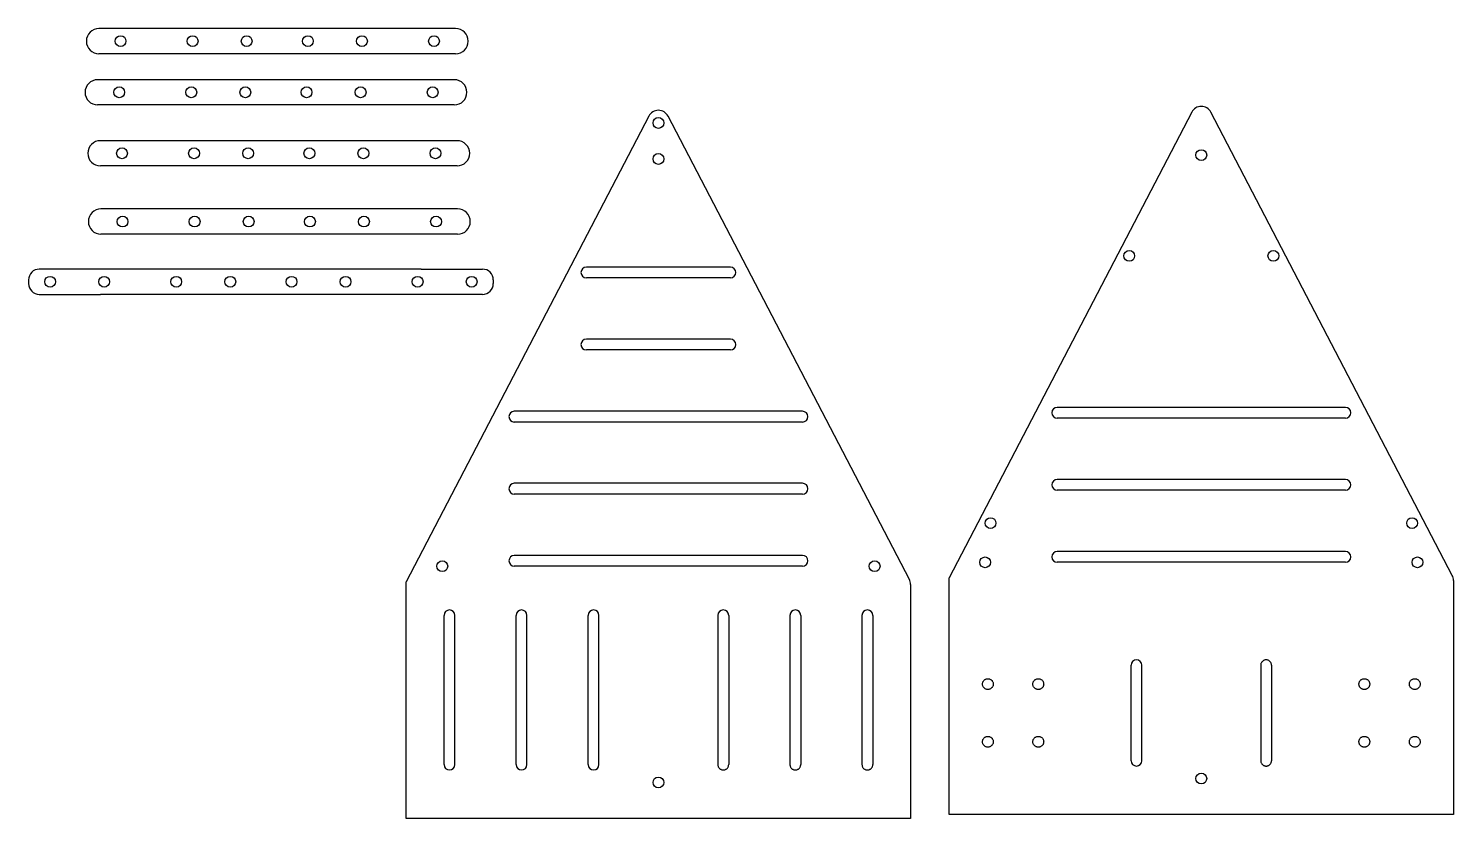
# Model space of a CAD drawing. Header units: centimetres. Extents: x -2 to 37.5, y -6 to 15.9.
import ezdxf

# ---------------------------------------------------------------- set-up
doc = ezdxf.new("R2010")
doc.units = ezdxf.units.CM
doc.header["$MEASUREMENT"] = 0
doc.linetypes.add('ACAD_ISO02W100', pattern=[15, 12, -3])

msp = doc.modelspace()

# ---------------------------------------------------------------- linework, layer by layer
for p, q in [((9.853, 15.935), (-0.047, 15.935)), ((4.603, 15.235), (-0.047, 15.235)), ((5.203, 15.235), (4.603, 15.235)), ((9.853, 15.235), (5.203, 15.235)), ((9.816, 14.515), (-0.084, 14.515)), ((4.566, 13.815), (-0.084, 13.815)), ((5.166, 13.815), (4.566, 13.815)), ((9.816, 13.815), (5.166, 13.815)), ((15.216, 13.505), (8.482, 0.586)), ((22.448, 0.651), (15.748, 13.505)), ((30.284, 13.613), (23.55, 0.694)), ((37.516, 0.759), (30.816, 13.613)), ((9.893, 12.823), (-0.007, 12.823)), ((4.643, 12.123), (-0.007, 12.123)), ((5.243, 12.123), (4.643, 12.123)), ((9.893, 12.123), (5.243, 12.123)), ((9.909, 10.928), (0.009, 10.928)), ((4.659, 10.228), (0.009, 10.228)), ((5.259, 10.228), (4.659, 10.228)), ((9.909, 10.228), (5.259, 10.228)), ((-0.002, 9.258), (-1.702, 9.258)), ((8.898, 9.258), (-0.002, 9.258)), ((8.898, 9.258), (10.598, 9.258)), ((17.482, 9.315), (13.482, 9.315)), ((-2.002, 8.958), (-2.002, 8.858)), ((10.898, 8.958), (10.898, 8.858)), ((17.482, 9.015), (13.482, 9.015)), ((-1.702, 8.558), (-0.002, 8.558)), ((4.148, 8.558), (-0.002, 8.558)), ((4.748, 8.558), (4.148, 8.558)), ((8.898, 8.558), (4.748, 8.558)), ((10.598, 8.558), (8.898, 8.558)), ((17.482, 7.315), (13.482, 7.315)), ((17.482, 7.015), (13.482, 7.015)), ((19.482, 5.315), (11.482, 5.315)), ((34.55, 5.423), (26.55, 5.423)), ((19.482, 5.015), (11.482, 5.015)), ((34.55, 5.123), (26.55, 5.123)), ((19.482, 3.315), (11.482, 3.315)), ((34.55, 3.423), (26.55, 3.423)), ((19.482, 3.015), (11.482, 3.015)), ((34.55, 3.123), (26.55, 3.123)), ((19.482, 1.315), (11.482, 1.315)), ((34.55, 1.423), (26.55, 1.423)), ((19.482, 1.015), (11.482, 1.015)), ((34.55, 1.123), (26.55, 1.123)), ((8.482, -5.985), (8.482, 0.586)), ((22.482, 0.512), (22.482, -5.985)), ((23.55, -5.877), (23.55, 0.694)), ((37.55, 0.62), (37.55, -5.877)), ((9.532, -4.489), (9.532, -0.348)), ((9.832, -4.489), (9.832, -0.348)), ((11.532, -4.489), (11.532, -0.348)), ((11.832, -4.489), (11.832, -0.348)), ((13.532, -4.489), (13.532, -0.348)), ((13.832, -4.489), (13.832, -0.348)), ((17.132, -0.348), (17.132, -4.489)), ((17.432, -0.348), (17.432, -4.489)), ((19.132, -0.348), (19.132, -4.489)), ((19.432, -0.348), (19.432, -4.489)), ((21.132, -0.348), (21.132, -4.489)), ((21.432, -0.348), (21.432, -4.489)), ((28.6, -4.381), (28.6, -1.731)), ((28.9, -4.381), (28.9, -1.731)), ((32.2, -1.731), (32.2, -4.381)), ((32.5, -1.731), (32.5, -4.381)), ((37.55, -5.877), (23.55, -5.877)), ((22.482, -5.985), (8.482, -5.985))]:
    msp.add_line(p, q)
for centre in [(0.553, 15.585), (2.553, 15.585), (4.053, 15.585), (5.753, 15.585), (7.253, 15.585), (9.253, 15.585), (0.516, 14.165), (2.516, 14.165), (4.016, 14.165), (5.716, 14.165), (7.216, 14.165), (9.216, 14.165), (15.482, 13.315), (0.593, 12.473), (2.593, 12.473), (4.093, 12.473), (5.793, 12.473), (7.293, 12.473), (9.293, 12.473), (15.482, 12.315), (30.55, 12.423), (0.609, 10.578), (2.609, 10.578), (4.109, 10.578), (5.809, 10.578), (7.309, 10.578), (9.309, 10.578), (28.55, 9.626), (32.55, 9.626), (-1.402, 8.908), (0.098, 8.908), (2.098, 8.908), (3.598, 8.908), (5.298, 8.908), (6.798, 8.908), (8.798, 8.908), (10.298, 8.908), (24.7, 2.21), (36.4, 2.21), (24.55, 1.123), (36.55, 1.123), (9.482, 1.015), (21.482, 1.015), (30.55, -4.877), (15.482, -4.985)]:
    msp.add_circle(centre, 0.15)
at = {"linetype": 'ACAD_ISO02W100'}
for centre in [(24.625, -2.256), (26.025, -2.256), (35.075, -2.256), (36.475, -2.256), (24.625, -3.856), (26.025, -3.856), (35.075, -3.856), (36.475, -3.856)]:
    msp.add_circle(centre, 0.15, dxfattribs=at)
for centre, radius, start, end in [((-0.047, 15.585), 0.35, 90, 270), ((9.853, 15.585), 0.35, 270, 90), ((-0.084, 14.165), 0.35, 90, 270), ((9.816, 14.165), 0.35, 270, 90), ((15.482, 13.366), 0.3, 27.5313, 152.4687), ((30.55, 13.474), 0.3, 27.5313, 152.4687), ((-0.007, 12.473), 0.35, 90, 270), ((9.893, 12.473), 0.35, 270, 90), ((0.009, 10.578), 0.35, 90, 270), ((9.909, 10.578), 0.35, 270, 90), ((-1.702, 8.958), 0.3, 90, 180), ((10.598, 8.958), 0.3, 0, 90), ((13.482, 9.165), 0.15, 90, 270), ((17.482, 9.165), 0.15, 270, 90), ((-1.702, 8.858), 0.3, 180, 270), ((10.598, 8.858), 0.3, 270, 0), ((13.482, 7.165), 0.15, 90, 270), ((17.482, 7.165), 0.15, 270, 90), ((11.482, 5.165), 0.15, 90, 270), ((19.482, 5.165), 0.15, 270, 90), ((26.55, 5.273), 0.15, 90, 270), ((34.55, 5.273), 0.15, 270, 90), ((11.482, 3.165), 0.15, 90, 270), ((19.482, 3.165), 0.15, 270, 90), ((26.55, 3.273), 0.15, 90, 270), ((34.55, 3.273), 0.15, 270, 90), ((11.482, 1.165), 0.15, 90, 270), ((19.482, 1.165), 0.15, 270, 90), ((26.55, 1.273), 0.15, 90, 270), ((34.55, 1.273), 0.15, 270, 90), ((22.182, 0.512), 0.3, 0, 27.5313), ((37.25, 0.62), 0.3, 0, 27.5313), ((9.682, -0.348), 0.15, 0, 180), ((11.682, -0.348), 0.15, 0, 180), ((13.682, -0.348), 0.15, 0, 180), ((17.282, -0.348), 0.15, 0, 180), ((19.282, -0.348), 0.15, 0, 180), ((21.282, -0.348), 0.15, 0, 180), ((28.75, -1.731), 0.15, 0, 180), ((9.682, -4.489), 0.15, 180, 0), ((11.682, -4.489), 0.15, 180, 0), ((13.682, -4.489), 0.15, 180, 0), ((28.75, -4.381), 0.15, 180, 0)]:
    msp.add_arc(centre, radius, start, end)
for centre, start, end in [((32.35, -1.731), 360, 180), ((17.282, -4.489), 180, 0), ((19.282, -4.489), 180, 0), ((21.282, -4.489), 180, 0), ((32.35, -4.381), 180, 0)]:
    msp.add_arc(centre, 0.15, start, end, dxfattribs=at)

doc.saveas('drawing.dxf')
